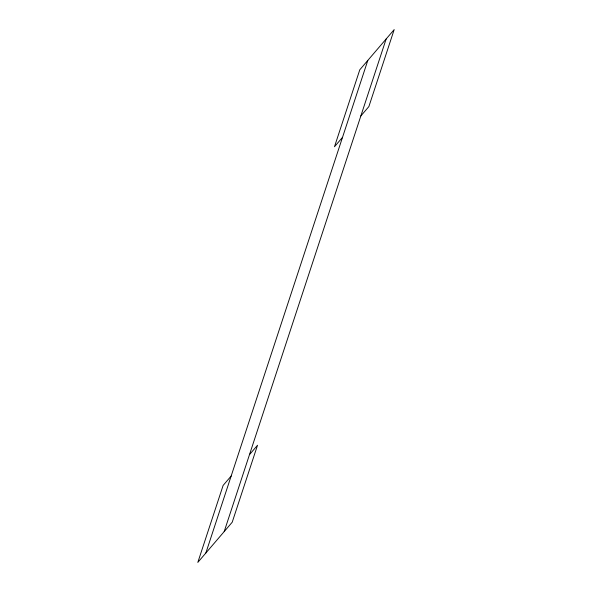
<?xml version="1.0" encoding="UTF-8"?>
<svg xmlns="http://www.w3.org/2000/svg" width="592" height="592" viewBox="0 0 592 592"><rect width="100%" height="100%" fill="white"/><g stroke="black" fill="none" stroke-linecap="round" stroke-linejoin="round"><path stroke-width="0.89" d="M205.846 553.024L367.81 60.406M386.154 38.976L224.19 531.594M342.502 137.374L334.48 146.749L359.788 69.782L394.183 29.6L368.875 106.575L360.846 115.951M231.154 476.049L223.125 485.425L197.817 562.4L232.212 522.218L257.52 445.251L249.498 454.626"/></g></svg>
